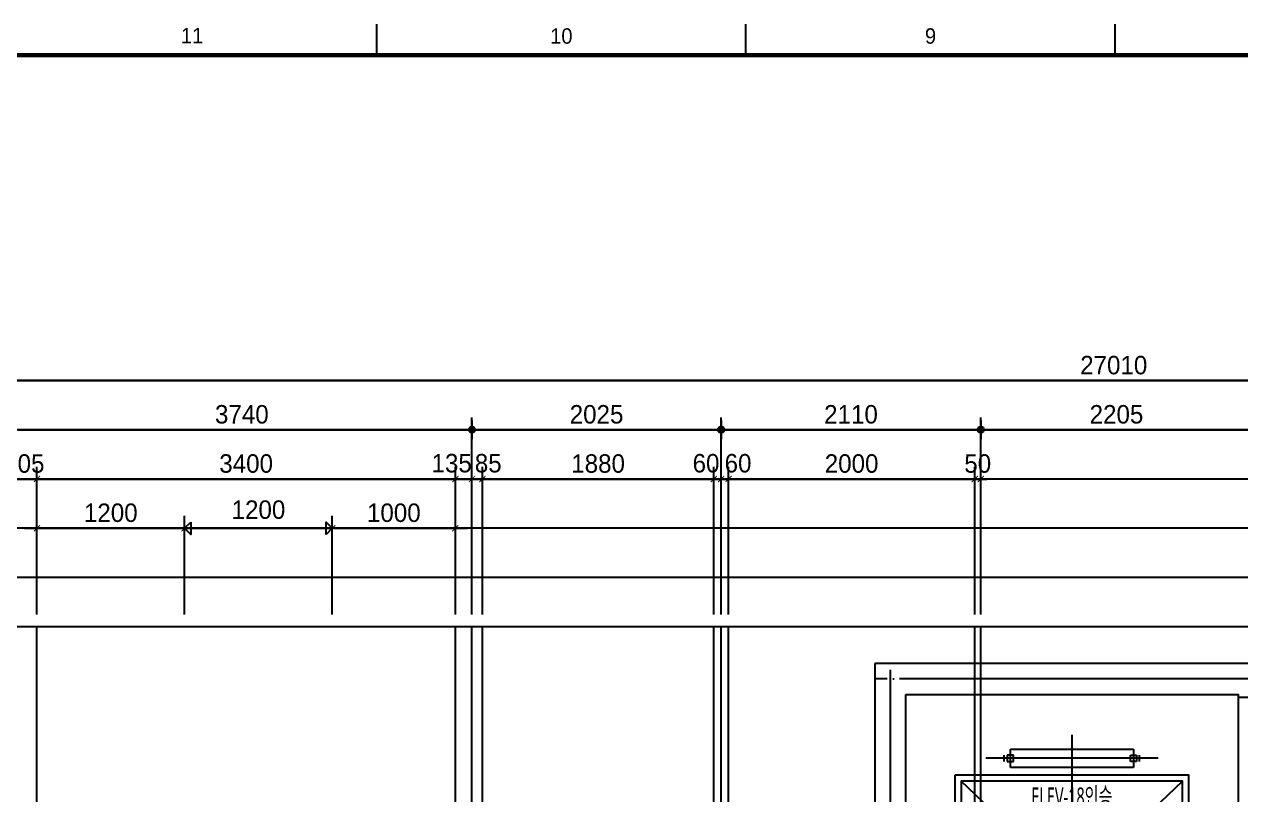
# Model space of a CAD drawing. Header units: millimetres. Extents: x -24416 to 92204, y -190080 to 23760.
# Drawn here: x 9186 to 19070, y -167242 to -160980 of the extents above; entities that cross this region are included whole.
import ezdxf
from ezdxf.enums import TextEntityAlignment as Align

# ---------------------------------------------------------------- set-up
doc = ezdxf.new("R2010")
doc.units = ezdxf.units.MM
doc.header["$LTSCALE"] = 50
for name, pattern in [('AUDIT_D_220706163347-0', [0]), ('CEN', [62, 60, -1, 0, -1]), ('xr-101_102동-2F$0$HID', [2.3, 1.5, -0.8])]:
    doc.linetypes.add(name, pattern=pattern)
doc.layers.get('defpoints').update_dxf_attribs({"color": 139})
for name, color, linetype in [('A-STEEL', 4, 'Continuous'), ('AA-BORD-FORM', 7, 'Continuous'), ('AA-BORD-TEXT', 3, 'Continuous'), ('AA-XXXX-DIMS', 7, 'Continuous'), ('AA-XXXX-TEXT#LEV', 3, 'Continuous'), ('ARDM', 7, 'Continuous'), ('CEN_CON', 1, 'CEN'), ('CEN_WALL', 12, 'CEN'), ('CONC', 2, 'Continuous'), ('DIM', 7, 'AUDIT_D_220706163347-0'), ('DOOR', 4, 'Continuous'), ('ELE-하늘', 4, 'Continuous'), ('ELE3_CON', 7, 'Continuous'), ('ELEV-ER', 4, 'Continuous'), ('STAIR', 4, 'Continuous'), ('WID', 4, 'Continuous'), ('WIN', 4, 'Continuous'), ('xr-101_102동-2F$0$AA-DWXM-DOOR(PS점검구)', 4, 'xr-101_102동-2F$0$HID'), ('논슬립', 251, 'Continuous'), ('실명박스', 7, 'AUDIT_D_220706163347-0'), ('점형블럭', 252, 'Continuous')]:
    doc.layers.add(name, color=color, linetype=linetype)
for name, color, linetype, plot in [('AA-XXXX-MC', 153, 'AUDIT_D_220706163347-0', False), ('Def-PrintX', 147, 'Continuous', False), ('xr-101_102동-2F$0$DEFPOINT', 231, 'Continuous', False)]:
    doc.layers.add(name, color=color, linetype=linetype, plot=plot)
doc.styles.add('HAUD01', font='Dotum.ttf')
doc.styles.add('HAUD02', font='Dotum.ttf', dxfattribs={"width": 0.8})
doc.styles.get("Standard").update_dxf_attribs({"font": 'txt', "bigfont": 'whgtxt.shx'})
doc.styles.add('xr-101_102동-2F$0$HAUD01', font='Dotum.ttf')
doc.styles.add('맑은고딕', font='malgun.ttf', dxfattribs={"width": 0.9})
doc.dimstyles.new('DIM-50', dxfattribs={"dimscale": 50, "dimtxt": 3, "dimasz": 1, "dimexe": 2, "dimexo": 2, "dimgap": 1, "dimtad": 1, "dimdec": 0, "dimzin": 0, "dimdsep": 46, "dimtxsty": '맑은고딕', "dimblk1": 'DIMDOT', "dimblk2": 'DIMDOT', "dimsah": 1, "dimcen": 0.09, "dimdle": 2, "dimclrd": 7, "dimclre": 7, "dimclrt": 3, "dimadec": 0, "dimazin": 0, "dimtfac": 1, "dimtdec": 0, "dimtix": 1, "dimtmove": 2, "dimatfit": 3, "dimldrblk": 'DIMDOT', "dimfxl": 1, "dimtolj": 1, "dimtzin": 0, "dimarcsym": 0})
doc.dimstyles.new('MCDIM-50', dxfattribs={"dimscale": 50, "dimtxt": 3, "dimasz": 1, "dimexe": 2, "dimexo": 2, "dimgap": 1, "dimtad": 1, "dimdec": 0, "dimzin": 0, "dimdsep": 46, "dimtxsty": '맑은고딕', "dimblk1": 'ARCHTICK', "dimblk2": 'ARCHTICK', "dimsah": 1, "dimcen": 0.09, "dimdle": 2, "dimclrd": 7, "dimclre": 7, "dimclrt": 3, "dimadec": 0, "dimazin": 0, "dimtfac": 1, "dimtdec": 0, "dimtix": 1, "dimtmove": 2, "dimatfit": 3, "dimldrblk": 'ARCHTICK', "dimfxl": 1, "dimtolj": 1, "dimtzin": 0, "dimarcsym": 0})
doc.dimstyles.new('외부100-win', dxfattribs={"dimscale": 50, "dimtxt": 3, "dimasz": 1, "dimexe": 2, "dimexo": 2.5, "dimgap": 1.5, "dimtad": 1, "dimdec": 0, "dimzin": 0, "dimdsep": 46, "dimtxsty": '맑은고딕', "dimblk": 'DO2-2', "dimblk1": 'DO2-2', "dimblk2": 'DIMDOT', "dimcen": 0.09, "dimdle": 2, "dimclrd": 7, "dimclre": 7, "dimclrt": 3, "dimadec": 0, "dimazin": 0, "dimtfac": 1, "dimtdec": 0, "dimtix": 1, "dimtmove": 2, "dimatfit": 3, "dimldrblk": 'DO2-2', "dimfxl": 1, "dimtolj": 1, "dimtzin": 0, "dimarcsym": 0})

# ---------------------------------------------------------------- blocks, each defined once
blk = doc.blocks.new('XR-FORM 청주월명')
at = {"layer": 'AA-BORD-FORM', "color": 2}
for p, q in [((241, 577), (241, 582)), ((301, 577), (301, 582)), ((361, 577), (361, 582))]:
    blk.add_line(p, q, dxfattribs=at)
at = {"layer": 'AA-BORD-FORM', "color": 2, "const_width": 0.682}
blk.add_lwpolyline([(21, 17), (21, 577), (821, 577), (821, 17)], close=True, dxfattribs=at)
at = {"layer": 'AA-BORD-TEXT', "color": 7, "style": 'HAUD01'}
for s, p in [('11', (211, 580.17)), ('10', (271, 580.1)), ('9', (331, 580.1))]:
    blk.add_text(s, height=2.5, dxfattribs=at).set_placement(p, align=Align.MIDDLE_CENTER)
blk = doc.blocks.new('AW 1000')
at = {"layer": 'defpoints'}
for p, q in [((-10, 150), (-10, 0)), ((1010, 150), (1010, 0))]:
    blk.add_line(p, q, dxfattribs=at)
at = {"layer": 'WIN', "color": 8}
for p, q in [((30, 150), (970, 150)), ((30, 0), (970, 0))]:
    blk.add_line(p, q, dxfattribs=at)
at = {"layer": 'WIN'}
for p, q in [((30, 87), (970, 87)), ((30, 63), (970, 63))]:
    blk.add_line(p, q, dxfattribs=at)
for points in [[(30, 0), (0, 0), (0, 150), (30, 150)], [(1000, 0), (970, 0), (970, 150), (1000, 150)]]:
    blk.add_lwpolyline(points, close=True, dxfattribs=at)
at = {"layer": 'Def-PrintX'}
blk.add_text('AW 1000', height=30, dxfattribs=at).set_placement((128, 28.4), align=Align.MIDDLE)
blk = doc.blocks.new('FSD 계단문 1100')
at = {"layer": 'DOOR'}
for p, q in [((25, 100), (25, 1150)), ((0, 100), (0, 0)), ((25, 100), (0, 100)), ((0, 0), (0, 100)), ((55, 100), (25, 100)), ((25, 70), (25, 100)), ((1100, 100), (1075, 100)), ((1075, 100), (1075, 70)), ((1100, 0), (1100, 100)), ((0, 0), (25, 0)), ((45, 70), (25, 70)), ((45, 30), (25, 0)), ((45, 30), (45, 70)), ((1075, 70), (1055, 70)), ((1055, 70), (1055, 30)), ((1055, 30), (1075, 0)), ((1075, 0), (1100, 0))]:
    blk.add_line(p, q, dxfattribs=at)
at = {"layer": 'DOOR', "color": 8}
for p, q in [((1075, 100), (55, 100)), ((1055, 70), (45, 70))]:
    blk.add_line(p, q, dxfattribs=at)
at = {"layer": 'DOOR'}
blk.add_lwpolyline([(55, 100), (55, 1150), (25, 1150)], dxfattribs=at)
at = {"layer": 'DOOR', "color": 8}
blk.add_arc((23.3, 98.3), 1051.7, 0.09318, 89.90682, dxfattribs=at)
at = {"layer": 'Def-PrintX'}
blk.add_text('FSD 계단문 1100', height=30, dxfattribs=at).set_placement((560, 43.8), align=Align.MIDDLE)
blk = doc.blocks.new('ELE_17(비진입)')
at = {"layer": 'CONC', "extrusion": (0, 0, -1)}
for p, q in [((-570, -991.6), (-570, -1041.6)), ((570, -991.6), (570, -1041.6))]:
    blk.add_line(p, q, dxfattribs=at)
at = {"layer": 'defpoints'}
blk.add_lwpolyline([(-1350, 1558.4), (1350, 1558.4), (1350, -991.6), (-1350, -991.6)], close=True, dxfattribs=at)
at = {"layer": 'ELEV-ER', "color": 1, "extrusion": (0, 0, -1)}
for p, q in [((0, 1229.9), (0, -1227.1)), ((700, 1038.6), (-700, 1038.5)), ((-1150, 0), (1150, 0))]:
    blk.add_line(p, q, dxfattribs=at)
at = {"layer": 'ELEV-ER', "extrusion": (0, 0, -1)}
for p, q in [((-500, 1113.5), (500, 1113.6)), ((-500, 963.5), (-500, 1113.5)), ((500, 1113.6), (500, 963.6)), ((-550, 1013.5), (-550, 1063.5)), ((-550, 1013.5), (-550, 1063.5)), ((-475, 1063.5), (-525, 1063.5)), ((-525, 1063.5), (-525, 1013.5)), ((-475, 1063.5), (-525, 1063.5)), ((-525, 1063.5), (-525, 1013.5)), ((-525, 1013.5), (-475, 1013.5)), ((-525, 1013.5), (-475, 1013.5)), ((-475, 1013.5), (-475, 1063.5)), ((-475, 1013.5), (-475, 1063.5)), ((475, 1013.6), (475, 1063.6)), ((475, 1063.6), (525, 1063.6)), ((525, 1013.6), (475, 1013.6)), ((525, 1063.6), (525, 1013.6)), ((550, 1013.6), (550, 1063.6)), ((500, 963.6), (-500, 963.5)), ((-950, -898.6), (900, 851.4)), ((950, -898.6), (-900, 851.4)), ((-1105, 50), (-1105, -50)), ((-1005, 50), (-1005, -50)), ((1005, 50), (1005, -50)), ((1105, 50), (1105, -50)), ((-560, -818.7), (-560, -698.7)), ((-500, -698.7), (-500, -818.7)), ((500, -818.6), (500, -698.6)), ((560, -698.6), (560, -818.6)), ((-560.1, -818.6), (-500.1, -818.6)), ((-500, -818.7), (-560, -818.7)), ((560, -818.6), (500, -818.6)), ((-570, -991.6), (-545, -991.6)), ((-570, -1041.6), (-555, -1041.6)), ((-515, -991.6), (515, -991.6)), ((-515, -1041.6), (515, -1041.6)), ((545, -991.6), (570, -991.6)), ((555, -1041.6), (570, -1041.6))]:
    blk.add_line(p, q, dxfattribs=at)
for points in [[(950, 901.4), (950, -898.6), (-950, -898.6), (-950, 901.4)], [(542, -994.6), (518, -994.6), (518, -1038.6), (542, -1038.6), (542, -1026.6), (545, -1026.6), (545, -1041.6), (515, -1041.6), (515, -991.6), (545, -991.6), (545, -1006.6), (542, -1006.6)], [(-542, -994.6), (-518, -994.6), (-518, -1038.6), (-542, -1038.6), (-542, -1026.6), (-545, -1026.6), (-545, -1041.6), (-515, -1041.6), (-515, -991.6), (-545, -991.6), (-545, -1006.6), (-542, -1006.6)]]:
    blk.add_lwpolyline(points, close=True, dxfattribs=at)
blk.add_lwpolyline([(-500, -698.6), (-900, -698.6), (-900, 851.4), (900, 851.4), (900, -698.6), (500, -698.7)], dxfattribs=at)
at = {"layer": 'ELEV-ER'}
for points in [[(-550, -875.7), (550, -875.7), (550, -835.7), (-550, -835.7)], [(-550, -960.7), (550, -960.7), (550, -920.7), (-550, -920.7)], [(-555, -1041.6), (-545, -1041.6), (-545, -1031.6), (-555, -1031.6)], [(555, -1041.6), (545, -1041.6), (545, -1031.6), (555, -1031.6)]]:
    blk.add_lwpolyline(points, close=True, dxfattribs=at)
at = {"layer": 'defpoints', "extrusion": (0, 0, -1), "style": '맑은고딕', "text_generation_flag": 2, "width": 0.6}
blk.add_text('ELEV-18인승', height=150, dxfattribs=at).set_placement((0, 801.3), align=Align.TOP_CENTER)
blk = doc.blocks.new('점형블럭 300x300')
at = {"layer": '점형블럭'}
for p, q in [((-150, 150), (-150, -150)), ((150, 150), (-150, 150)), ((150, 150), (150, -150)), ((150, -150), (-150, -150))]:
    blk.add_line(p, q, dxfattribs=at)
for centre in [(-120, 120), (-72, 120), (-24, 120), (24, 120), (72, 120), (120, 120), (-120, 72), (-120, 24), (-72, 72), (-72, 24), (-24, 72), (-24, 24), (24, 72), (24, 24), (72, 72), (72, 24), (120, 72), (120, 24), (-120, -24), (-120, -72), (-72, -24), (-72, -72), (-24, -24), (-24, -72), (24, -24), (24, -72), (72, -24), (72, -72), (120, -24), (120, -72), (-120, -120), (-72, -120), (-24, -120), (24, -120), (72, -120), (120, -120)]:
    blk.add_circle(centre, 20, dxfattribs=at)
blk = doc.blocks.new('A$C6A5147ED')
at = {"layer": 'WID', "color": 9}
for p, q in [((40, 100), (260, 100)), ((40, 0), (260, 0))]:
    blk.add_line(p, q, dxfattribs=at)
at = {"layer": 'WID'}
for p, q in [((40, 80), (260, 80)), ((40, 20), (260, 20))]:
    blk.add_line(p, q, dxfattribs=at)
at = {"layer": 'WID', "color": 6, "elevation": 0}
for points in [[(0, 0), (40, 0), (40, 100), (0, 100)], [(300, 0), (260, 0), (260, 100), (300, 100)]]:
    blk.add_lwpolyline(points, close=True, dxfattribs=at)
blk = doc.blocks.new('AW 900')
at = {"layer": 'defpoints'}
for p, q in [((-150, 920), (0, 920)), ((-150, 0), (0, 0))]:
    blk.add_line(p, q, dxfattribs=at)
at = {"layer": 'WIN', "color": 8}
for p, q in [((-150, 40), (-150, 880)), ((0, 40), (0, 880))]:
    blk.add_line(p, q, dxfattribs=at)
at = {"layer": 'WIN'}
for p, q in [((-87, 40), (-87, 880)), ((-63, 40), (-63, 880))]:
    blk.add_line(p, q, dxfattribs=at)
for points in [[(0, 910), (0, 880), (-150, 880), (-150, 910)], [(0, 40), (0, 10), (-150, 10), (-150, 40)]]:
    blk.add_lwpolyline(points, close=True, dxfattribs=at)
at = {"layer": 'Def-PrintX'}
blk.add_text('AW 900', height=30, rotation=90, dxfattribs=at).set_placement((-28.4, 138), align=Align.MIDDLE)
blk = doc.blocks.new('A$C38A1636F')
at = {"layer": 'xr-101_102동-2F$0$AA-DWXM-DOOR(PS점검구)'}
for p, q in [((225, 0), (-225, 0)), ((-225, -30), (225, -30))]:
    blk.add_line(p, q, dxfattribs=at)
for points in [[(-250, 0), (-225, 0), (-225, -30), (-250, -30)], [(250, 0), (225, 0), (225, -30), (250, -30)], [(-209.7, -146.5), (-217.4, -117.5), (217.2, -1), (225, -30)]]:
    blk.add_lwpolyline(points, close=True, dxfattribs=at)
blk.add_arc((385.2, -21.3), 610.2, 180.81816, 189.07051, dxfattribs=at)
at = {"layer": 'xr-101_102동-2F$0$DEFPOINT', "style": 'xr-101_102동-2F$0$HAUD01'}
blk.add_text('500x1000', height=30, rotation=180, dxfattribs=at).set_placement((-2.5, 18.6), align=Align.MIDDLE_CENTER)
blk = doc.blocks.new('CO-101-23F', base_point=(132164.9, -37223.7))
at = {"layer": 'A-STEEL'}
for p, q in [((139694.9, -35373.7), (139694.9, -32773.7)), ((139724.9, -35373.7), (139724.9, -32773.7)), ((133544.9, -37223.7), (133544.9, -34413.7)), ((133574.9, -37223.7), (133574.9, -34413.7)), ((132794.9, -35593.7), (133544.9, -35593.7)), ((132794.9, -35623.7), (133544.9, -35623.7)), ((143774.9, -37223.7), (143774.9, -35623.7)), ((143804.9, -37223.7), (143804.9, -35623.7))]:
    blk.add_line(p, q, dxfattribs=at)
at = {"layer": 'CEN_CON'}
for p, q in [((135299.9, -35423.7), (135299.9, -32373.7)), ((138249.9, -35623.7), (138249.9, -32373.7)), ((138374.9, -32498.7), (135174.9, -32498.7)), ((144914.9, -32648.7), (138124.9, -32648.7)), ((132794.9, -34288.7), (135424.9, -34288.7)), ((133559.9, -37223.7), (133559.9, -34288.7)), ((135174.9, -35298.7), (138374.9, -35298.7)), ((144914.9, -35498.7), (138124.9, -35498.7)), ((143789.9, -37223.7), (143789.9, -35498.7)), ((132794.9, -35608.7), (133574.9, -35608.7))]:
    blk.add_line(p, q, dxfattribs=at)
at = {"layer": 'CEN_WALL'}
blk.add_line((139709.9, -35498.7), (139709.9, -32648.7), dxfattribs=at)
at = {"layer": 'CONC', "color": 2}
for p, q in [((135174.9, -32373.7), (135174.9, -35423.7)), ((138374.9, -32373.7), (135174.9, -32373.7)), ((138374.9, -32373.7), (138374.9, -32523.7)), ((139724.9, -32523.7), (138374.9, -32523.7)), ((139724.9, -32523.7), (139724.9, -32773.7)), ((144664.9, -32523.7), (140644.9, -32523.7)), ((140644.9, -32523.7), (140644.9, -32773.7)), ((135424.9, -35173.7), (135424.9, -32623.7)), ((135424.9, -32623.7), (138124.9, -32623.7)), ((138124.9, -32623.7), (138124.9, -35173.7)), ((138374.9, -35373.7), (138374.9, -32773.7)), ((139724.9, -32773.7), (138374.9, -32773.7)), ((144664.9, -32773.7), (140644.9, -32773.7)), ((134154.9, -34163.7), (134154.9, -34413.7)), ((136204.9, -35173.7), (135424.9, -35173.7)), ((138124.9, -35173.7), (137344.9, -35173.7)), ((139724.9, -35373.7), (138374.9, -35373.7)), ((139724.9, -35623.7), (139724.9, -35373.7)), ((144664.9, -35373.7), (140844.9, -35373.7)), ((140844.9, -35623.7), (140844.9, -35373.7)), ((135174.9, -35423.7), (136154.9, -35423.7)), ((137394.9, -35423.7), (138124.9, -35423.7)), ((138124.9, -35423.7), (138124.9, -35623.7)), ((139724.9, -35623.7), (138124.9, -35623.7)), ((144664.9, -35623.7), (140844.9, -35623.7))]:
    blk.add_line(p, q, dxfattribs=at)
at = {"layer": 'CONC'}
for p, q in [((132794.9, -34163.7), (134154.9, -34163.7)), ((132794.9, -34413.7), (134154.9, -34413.7)), ((136204.9, -35223.7), (136154.9, -35423.7)), ((137344.9, -35223.7), (137394.9, -35423.7))]:
    blk.add_line(p, q, dxfattribs=at)
at = {"layer": 'ELE3_CON'}
for p, q in [((139724.9, -32773.7), (140644.9, -32773.7)), ((134154.9, -34413.7), (135174.9, -34413.7))]:
    blk.add_line(p, q, dxfattribs=at)
at = {"layer": 'STAIR'}
for p, q in [((141544.9, -33983.7), (141544.9, -32773.7)), ((141804.9, -33983.7), (141804.9, -32773.7)), ((142064.9, -33983.7), (142064.9, -32773.7)), ((142324.9, -33983.7), (142324.9, -32773.7)), ((142584.9, -33983.7), (142584.9, -32773.7)), ((142844.9, -33983.7), (142844.9, -32773.7)), ((143104.9, -33983.7), (143104.9, -32773.7)), ((143364.9, -33983.7), (143364.9, -32773.7)), ((141544.9, -33378.7), (144064.9, -33378.7)), ((144064.9, -34768.7), (144064.9, -33378.7)), ((141284.9, -34048.7), (141284.9, -34033.7)), ((141284.9, -34048.7), (141284.9, -34033.7)), ((141284.9, -34113.7), (141284.9, -34098.7)), ((141284.9, -34113.7), (141284.9, -34098.7)), ((141544.9, -34113.7), (141544.9, -34098.7)), ((141804.9, -34048.7), (141804.9, -34033.7)), ((141804.9, -34113.7), (141804.9, -34098.7)), ((142064.9, -34048.7), (142064.9, -34033.7)), ((142064.9, -34113.7), (142064.9, -34098.7)), ((142324.9, -34048.7), (142324.9, -34033.7)), ((142324.9, -34113.7), (142324.9, -34098.7)), ((142584.9, -34048.7), (142584.9, -34033.7)), ((142584.9, -34113.7), (142584.9, -34098.7)), ((142844.9, -34048.7), (142844.9, -34033.7)), ((142844.9, -34113.7), (142844.9, -34098.7)), ((143104.9, -34048.7), (143104.9, -34033.7)), ((143104.9, -34113.7), (143104.9, -34098.7)), ((143364.9, -34048.7), (143364.9, -34033.7)), ((143364.9, -34113.7), (143364.9, -34098.7)), ((141284.9, -35373.7), (141284.9, -34163.7)), ((141544.9, -35373.7), (141544.9, -34163.7)), ((141804.9, -35373.7), (141804.9, -34163.7)), ((142064.9, -35373.7), (142064.9, -34163.7)), ((142324.9, -35373.7), (142324.9, -34163.7)), ((142584.9, -35373.7), (142584.9, -34163.7)), ((142844.9, -35373.7), (142844.9, -34163.7)), ((143104.9, -35373.7), (143104.9, -34163.7)), ((143364.9, -35373.7), (143364.9, -34163.7)), ((141284.9, -34768.7), (142584.9, -34768.7)), ((142844.9, -34768.7), (144064.9, -34768.7))]:
    blk.add_line(p, q, dxfattribs=at)
for points in [[(143464.9, -34163.7), (143464.9, -33983.7), (141184.9, -33983.7), (141184.9, -34163.7)], [(143414.9, -34113.7), (143414.9, -34033.7), (141234.9, -34033.7), (141234.9, -34113.7)], [(143364.9, -34098.7), (143364.9, -34048.7), (141284.9, -34048.7), (141284.9, -34098.7)], [(142584.9, -34768.7), (142516.9, -34683.4), (142516.9, -34715.8), (142578.4, -34768.7), (142516.9, -34821.6), (142516.9, -34854)], [(142844.9, -34768.7), (142912.9, -34683.4), (142912.9, -34715.8), (142851.4, -34768.7), (142912.9, -34821.6), (142912.9, -34854)]]:
    blk.add_lwpolyline(points, close=True, dxfattribs=at)
blk.add_lwpolyline([(142507.8, -35541.4), (142708.4, -34792.8), (142665, -34781.2), (142764.8, -34756.2), (142721.4, -34744.5), (142922, -33995.9)], dxfattribs=at)
for centre in [(141544.9, -33378.7), (141284.9, -34768.7)]:
    blk.add_circle(centre, 50, dxfattribs=at)
at = {"layer": 'WID', "color": 6}
for p, q in [((135524.9, -35423.7), (135524.9, -35173.7)), ((135844.9, -35173.7), (135844.9, -35423.7))]:
    blk.add_line(p, q, dxfattribs=at)
at = {"layer": '논슬립'}
for points in [[(141544.9, -32873.7), (141494.9, -32873.7), (141494.9, -33883.7), (141544.9, -33883.7)], [(141804.9, -32873.7), (141754.9, -32873.7), (141754.9, -33883.7), (141804.9, -33883.7)], [(142064.9, -32873.7), (142014.9, -32873.7), (142014.9, -33883.7), (142064.9, -33883.7)], [(142324.9, -32873.7), (142274.9, -32873.7), (142274.9, -33883.7), (142324.9, -33883.7)], [(142584.9, -32873.7), (142534.9, -32873.7), (142534.9, -33883.7), (142584.9, -33883.7)], [(142844.9, -32873.7), (142794.9, -32873.7), (142794.9, -33883.7), (142844.9, -33883.7)], [(143104.9, -32873.7), (143054.9, -32873.7), (143054.9, -33883.7), (143104.9, -33883.7)], [(143364.9, -32873.7), (143314.9, -32873.7), (143314.9, -33883.7), (143364.9, -33883.7)], [(141284.9, -35273.7), (141334.9, -35273.7), (141334.9, -34263.7), (141284.9, -34263.7)], [(141544.9, -35273.7), (141594.9, -35273.7), (141594.9, -34263.7), (141544.9, -34263.7)], [(141804.9, -35273.7), (141854.9, -35273.7), (141854.9, -34263.7), (141804.9, -34263.7)], [(142064.9, -35273.7), (142114.9, -35273.7), (142114.9, -34263.7), (142064.9, -34263.7)], [(142324.9, -35273.7), (142374.9, -35273.7), (142374.9, -34263.7), (142324.9, -34263.7)], [(142584.9, -35273.7), (142634.9, -35273.7), (142634.9, -34263.7), (142584.9, -34263.7)], [(142844.9, -35273.7), (142894.9, -35273.7), (142894.9, -34263.7), (142844.9, -34263.7)], [(143104.9, -35273.7), (143154.9, -35273.7), (143154.9, -34263.7), (143104.9, -34263.7)], [(143364.9, -35273.7), (143414.9, -35273.7), (143414.9, -34263.7), (143364.9, -34263.7)]]:
    blk.add_lwpolyline(points, dxfattribs=at)
for name, p in [('ELE_17(비진입)', (136774.9, -34182.1)), ('A$C6A5147ED', (135534.9, -35423.7))]:
    blk.add_blockref(name, p)
at = {"layer": 'AA-XXXX-TEXT#LEV'}
for p, rotation in [((139694.9, -34073.7), 89.99999999999999), ((133544.9, -35078.7), 89.99999999999999), ((133544.9, -36423.7), 89.99999999999999), ((143804.9, -36416.8), 270)]:
    blk.add_blockref('A$C38A1636F', p, dxfattribs=dict(at, rotation=rotation))
at = {"layer": 'DOOR'}
blk.add_blockref('FSD 계단문 1100', (139734.9, -35473.7), dxfattribs=at)
at = {"layer": 'WIN', "rotation": 270}
blk.add_blockref('AW 900', (139724.9, -32673.7), dxfattribs=at)
at = {"layer": 'WIN'}
blk.add_blockref('AW 1000', (134164.9, -34313.7), dxfattribs=at)
at = {"layer": '점형블럭', "extrusion": (0, 0, -1), "zscale": -1}
for p in [(-137549.9, -35873.7), (-137849.9, -35873.7)]:
    blk.add_blockref('점형블럭 300x300', p, dxfattribs=at)
at = {"layer": 'Def-PrintX', "style": 'HAUD02', "width": 0.8}
for s, p in [('EPS/TPS', (138823.5, -34202.3)), ('PS', (133149.2, -35094)), ('PS', (132804.3, -36511)), ('AV/PS', (143938.2, -36500.5))]:
    blk.add_text(s, height=100, rotation=0, dxfattribs=at).set_placement(p)
blk = doc.blocks.new('A$C415C5DAF')
at = {"layer": 'AA-XXXX-MC'}
for p, q in [((-3196.6, -186343), (-3196.6, -184253)), ((203.4, -186343), (203.4, -184253)), ((423.4, -189690.5), (423.4, -184253)), ((2303.4, -189403), (2303.4, -184253)), ((2423.4, -189403), (2423.4, -184253)), ((4423.4, -189403), (4423.4, -184253))]:
    blk.add_line(p, q, dxfattribs=at)
at = {"layer": 'CEN_CON'}
for p, q in [((338.4, -186343), (338.4, -184253)), ((2363.4, -189403), (2363.4, -184253)), ((4473.4, -189403), (4473.4, -184253))]:
    blk.add_line(p, q, dxfattribs=at)
blk = doc.blocks.new('_ArchTick')
at = {"color": 0, "linetype": 'ByBlock', "const_width": 0.15}
blk.add_lwpolyline([(-0.5, -0.5), (0.5, 0.5)], dxfattribs=at)
blk = doc.blocks.new('*D101')
at = {"layer": 'defpoints', "color": 0, "linetype": 'ByBlock', "transparency": 16777216}
for p in [(13575.6, -188835.9), (12375.6, -189635.9), (13575.6, -189635.9)]:
    blk.add_point(p, dxfattribs=at)
at = {"layer": 'DIM', "color": 7, "linetype": 'ByBlock', "lineweight": -2, "transparency": 16777216}
for p, q in [((12375.6, -189535.9), (12375.6, -188735.9)), ((13575.6, -189535.9), (13575.6, -188735.9)), ((12275.6, -188835.9), (13675.6, -188835.9))]:
    blk.add_line(p, q, dxfattribs=at)
at = {"layer": 'DIM', "color": 7, "linetype": 'ByBlock', "lineweight": -2, "transparency": 16777216, "xscale": 50, "yscale": 50, "zscale": 50, "rotation": 180}
blk.add_blockref('_ArchTick', (12375.6, -188835.9), dxfattribs=at)
at = {"layer": 'DIM', "color": 7, "linetype": 'ByBlock', "lineweight": -2, "transparency": 16777216, "xscale": 50, "yscale": 50, "zscale": 50}
blk.add_blockref('_ArchTick', (13575.6, -188835.9), dxfattribs=at)
at = {"layer": 'DIM', "color": 3, "linetype": 'ByBlock', "transparency": 16777216, "insert": (12975.6, -188710.8), "char_height": 150, "attachment_point": 5, "style": 'HAUD01'}
blk.add_mtext('\\A1;1200', dxfattribs=at)
blk = doc.blocks.new('DO2-2')
at = {"layer": 'ARDM'}
blk.add_line((0, 0), (-2, 0), dxfattribs=at)
blk.add_lwpolyline([(-1, -1), (-1, 1), (0, 0)], close=True, dxfattribs=at)
blk = doc.blocks.new('*D102')
at = {"layer": 'defpoints', "color": 0, "linetype": 'ByBlock', "transparency": 16777216}
for p in [(14775.6, -188835.9), (13575.6, -189635.9), (14775.6, -189635.9)]:
    blk.add_point(p, dxfattribs=at)
at = {"layer": 'DIM', "color": 7, "linetype": 'ByBlock', "lineweight": -2, "transparency": 16777216}
for p, q in [((13575.6, -189510.9), (13575.6, -188735.9)), ((14775.6, -189510.9), (14775.6, -188735.9)), ((13625.6, -188835.9), (14725.6, -188835.9))]:
    blk.add_line(p, q, dxfattribs=at)
at = {"layer": 'DIM', "color": 7, "linetype": 'ByBlock', "lineweight": -2, "transparency": 16777216, "xscale": 50, "yscale": 50, "zscale": 50, "rotation": 180}
blk.add_blockref('DO2-2', (13575.6, -188835.9), dxfattribs=at)
at = {"layer": 'DIM', "color": 7, "linetype": 'ByBlock', "lineweight": -2, "transparency": 16777216, "xscale": 50, "yscale": 50, "zscale": 50}
blk.add_blockref('DO2-2', (14775.6, -188835.9), dxfattribs=at)
at = {"layer": 'DIM', "color": 3, "linetype": 'ByBlock', "transparency": 16777216, "insert": (14175.6, -188685.8), "char_height": 150, "attachment_point": 5, "style": 'HAUD01'}
blk.add_mtext('\\A1;1200', dxfattribs=at)
blk = doc.blocks.new('DIMDOT')
at = {"layer": 'AA-XXXX-DIMS'}
for p, q in [((-1.5, 0), (1.5, 0)), ((0, -1.5), (0, 1.5))]:
    blk.add_line(p, q, dxfattribs=at)
for radius in [0.5, 0.25]:
    blk.add_circle((0, 0), radius, dxfattribs=at)
blk = doc.blocks.new('*D103')
at = {"layer": 'defpoints', "color": 0, "linetype": 'ByBlock', "transparency": 16777216}
for p in [(15775.6, -188835.9), (14775.6, -189635.9), (15775.6, -189635.9)]:
    blk.add_point(p, dxfattribs=at)
at = {"layer": 'DIM', "color": 7, "linetype": 'ByBlock', "lineweight": -2, "transparency": 16777216}
for p, q in [((14775.6, -189535.9), (14775.6, -188735.9)), ((15775.6, -189535.9), (15775.6, -188735.9)), ((14675.6, -188835.9), (15875.6, -188835.9))]:
    blk.add_line(p, q, dxfattribs=at)
at = {"layer": 'DIM', "color": 7, "linetype": 'ByBlock', "lineweight": -2, "transparency": 16777216, "xscale": 50, "yscale": 50, "zscale": 50, "rotation": 180}
blk.add_blockref('_ArchTick', (14775.6, -188835.9), dxfattribs=at)
at = {"layer": 'DIM', "color": 7, "linetype": 'ByBlock', "lineweight": -2, "transparency": 16777216, "xscale": 50, "yscale": 50, "zscale": 50}
blk.add_blockref('_ArchTick', (15775.6, -188835.9), dxfattribs=at)
at = {"layer": 'DIM', "color": 3, "linetype": 'ByBlock', "transparency": 16777216, "insert": (15275.6, -188710.8), "char_height": 150, "attachment_point": 5, "style": 'HAUD01'}
blk.add_mtext('\\A1;1000', dxfattribs=at)
blk = doc.blocks.new('*D106')
at = {"layer": 'defpoints', "color": 0, "transparency": 16777216}
for p in [(15910.6, -188035.9), (12170.6, -189635.9), (15910.6, -189635.9)]:
    blk.add_point(p, dxfattribs=at)
at = {"layer": 'DIM', "color": 7, "lineweight": -2, "transparency": 16777216}
for p, q in [((12170.6, -189535.9), (12170.6, -187935.9)), ((15910.6, -189535.9), (15910.6, -187935.9)), ((12220.6, -188035.9), (15860.6, -188035.9))]:
    blk.add_line(p, q, dxfattribs=at)
at = {"layer": 'DIM', "color": 7, "lineweight": -2, "transparency": 16777216, "xscale": 50, "yscale": 50, "zscale": 50, "rotation": 180}
blk.add_blockref('DIMDOT', (12170.6, -188035.9), dxfattribs=at)
at = {"layer": 'DIM', "color": 7, "lineweight": -2, "transparency": 16777216, "xscale": 50, "yscale": 50, "zscale": 50}
blk.add_blockref('DIMDOT', (15910.6, -188035.9), dxfattribs=at)
at = {"layer": 'DIM', "color": 3, "transparency": 16777216, "insert": (14040.6, -187910.8), "char_height": 150, "attachment_point": 5, "style": 'HAUD01'}
blk.add_mtext('\\A1;3740', dxfattribs=at)
blk = doc.blocks.new('*D107')
at = {"layer": 'defpoints', "color": 0, "transparency": 16777216}
for p in [(17935.6, -188035.9), (15910.6, -189635.9), (17935.6, -189635.9)]:
    blk.add_point(p, dxfattribs=at)
at = {"layer": 'DIM', "color": 7, "lineweight": -2, "transparency": 16777216}
for p, q in [((15910.6, -189535.9), (15910.6, -187935.9)), ((17935.6, -189535.9), (17935.6, -187935.9)), ((15960.6, -188035.9), (17885.6, -188035.9))]:
    blk.add_line(p, q, dxfattribs=at)
at = {"layer": 'DIM', "color": 7, "lineweight": -2, "transparency": 16777216, "xscale": 50, "yscale": 50, "zscale": 50, "rotation": 180}
blk.add_blockref('DIMDOT', (15910.6, -188035.9), dxfattribs=at)
at = {"layer": 'DIM', "color": 7, "lineweight": -2, "transparency": 16777216, "xscale": 50, "yscale": 50, "zscale": 50}
blk.add_blockref('DIMDOT', (17935.6, -188035.9), dxfattribs=at)
at = {"layer": 'DIM', "color": 3, "transparency": 16777216, "insert": (16923.1, -187910.8), "char_height": 150, "attachment_point": 5, "style": 'HAUD01'}
blk.add_mtext('\\A1;2025', dxfattribs=at)
blk = doc.blocks.new('*D108')
at = {"layer": 'defpoints', "color": 0, "transparency": 16777216}
for p in [(20045.6, -188035.9), (17935.6, -189635.9), (20045.6, -189635.9)]:
    blk.add_point(p, dxfattribs=at)
at = {"layer": 'DIM', "color": 7, "lineweight": -2, "transparency": 16777216}
for p, q in [((17935.6, -189535.9), (17935.6, -187935.9)), ((20045.6, -189535.9), (20045.6, -187935.9)), ((17985.6, -188035.9), (19995.6, -188035.9))]:
    blk.add_line(p, q, dxfattribs=at)
at = {"layer": 'DIM', "color": 7, "lineweight": -2, "transparency": 16777216, "xscale": 50, "yscale": 50, "zscale": 50, "rotation": 180}
blk.add_blockref('DIMDOT', (17935.6, -188035.9), dxfattribs=at)
at = {"layer": 'DIM', "color": 7, "lineweight": -2, "transparency": 16777216, "xscale": 50, "yscale": 50, "zscale": 50}
blk.add_blockref('DIMDOT', (20045.6, -188035.9), dxfattribs=at)
at = {"layer": 'DIM', "color": 3, "transparency": 16777216, "insert": (18990.6, -187910.8), "char_height": 150, "attachment_point": 5, "style": 'HAUD01'}
blk.add_mtext('\\A1;2110', dxfattribs=at)
blk = doc.blocks.new('*D109')
at = {"layer": 'defpoints', "color": 0, "transparency": 16777216}
for p in [(22250.6, -188035.9), (20045.6, -189635.9), (22250.6, -189635.9)]:
    blk.add_point(p, dxfattribs=at)
at = {"layer": 'DIM', "color": 7, "lineweight": -2, "transparency": 16777216}
for p, q in [((20045.6, -189535.9), (20045.6, -187935.9)), ((22250.6, -189535.9), (22250.6, -187935.9)), ((20095.6, -188035.9), (22200.6, -188035.9))]:
    blk.add_line(p, q, dxfattribs=at)
at = {"layer": 'DIM', "color": 7, "lineweight": -2, "transparency": 16777216, "xscale": 50, "yscale": 50, "zscale": 50, "rotation": 180}
blk.add_blockref('DIMDOT', (20045.6, -188035.9), dxfattribs=at)
at = {"layer": 'DIM', "color": 7, "lineweight": -2, "transparency": 16777216, "xscale": 50, "yscale": 50, "zscale": 50}
blk.add_blockref('DIMDOT', (22250.6, -188035.9), dxfattribs=at)
at = {"layer": 'DIM', "color": 3, "transparency": 16777216, "insert": (21148.1, -187910.8), "char_height": 150, "attachment_point": 5, "style": 'HAUD01'}
blk.add_mtext('\\A1;2205', dxfattribs=at)
blk = doc.blocks.new('*D116')
at = {"layer": 'defpoints', "color": 0, "transparency": 16777216}
for p in [(34630.6, -187635.9), (7620.6, -189635.9), (34630.6, -189635.9)]:
    blk.add_point(p, dxfattribs=at)
at = {"layer": 'DIM', "color": 7, "lineweight": -2, "transparency": 16777216}
for p, q in [((7620.6, -189535.9), (7620.6, -187535.9)), ((34630.6, -189535.9), (34630.6, -187535.9)), ((7670.6, -187635.9), (34580.6, -187635.9))]:
    blk.add_line(p, q, dxfattribs=at)
at = {"layer": 'DIM', "color": 7, "lineweight": -2, "transparency": 16777216, "xscale": 50, "yscale": 50, "zscale": 50, "rotation": 180}
blk.add_blockref('DIMDOT', (7620.6, -187635.9), dxfattribs=at)
at = {"layer": 'DIM', "color": 7, "lineweight": -2, "transparency": 16777216, "xscale": 50, "yscale": 50, "zscale": 50}
blk.add_blockref('DIMDOT', (34630.6, -187635.9), dxfattribs=at)
at = {"layer": 'DIM', "color": 3, "transparency": 16777216, "insert": (21125.6, -187510.8), "char_height": 150, "attachment_point": 5, "style": 'HAUD01'}
blk.add_mtext('\\A1;27010', dxfattribs=at)
blk = doc.blocks.new('*D120')
at = {"layer": 'defpoints', "color": 0, "linetype": 'ByBlock', "transparency": 16777216}
for p in [(12375.6, -188435.9), (12170.6, -189635.9), (12375.6, -189635.9)]:
    blk.add_point(p, dxfattribs=at)
at = {"layer": 'DIM', "color": 7, "linetype": 'ByBlock', "lineweight": -2, "transparency": 16777216}
for p, q in [((12170.6, -189535.9), (12170.6, -188335.9)), ((12375.6, -189535.9), (12375.6, -188335.9)), ((12170.6, -188435.9), (12120.6, -188435.9)), ((12170.6, -188435.9), (12375.6, -188435.9)), ((12375.6, -188435.9), (12425.6, -188435.9))]:
    blk.add_line(p, q, dxfattribs=at)
at = {"layer": 'DIM', "color": 7, "linetype": 'ByBlock', "lineweight": -2, "transparency": 16777216, "xscale": 50, "yscale": 50, "zscale": 50}
blk.add_blockref('_ArchTick', (12170.6, -188435.9), dxfattribs=at)
at = {"layer": 'DIM', "color": 7, "linetype": 'ByBlock', "lineweight": -2, "transparency": 16777216, "xscale": 50, "yscale": 50, "zscale": 50, "rotation": 180}
blk.add_blockref('_ArchTick', (12375.6, -188435.9), dxfattribs=at)
at = {"layer": 'DIM', "color": 3, "linetype": 'ByBlock', "transparency": 16777216, "insert": (12273.1, -188310.8), "char_height": 150, "attachment_point": 5, "style": 'HAUD01'}
blk.add_mtext('\\A1;205', dxfattribs=at)
blk = doc.blocks.new('*D121')
at = {"layer": 'defpoints', "color": 0, "linetype": 'ByBlock', "transparency": 16777216}
for p in [(15775.6, -188435.9), (12375.6, -189635.9), (15775.6, -189635.9)]:
    blk.add_point(p, dxfattribs=at)
at = {"layer": 'DIM', "color": 7, "linetype": 'ByBlock', "lineweight": -2, "transparency": 16777216}
for p, q in [((12375.6, -189535.9), (12375.6, -188335.9)), ((15775.6, -189535.9), (15775.6, -188335.9)), ((12275.6, -188435.9), (15875.6, -188435.9))]:
    blk.add_line(p, q, dxfattribs=at)
at = {"layer": 'DIM', "color": 7, "linetype": 'ByBlock', "lineweight": -2, "transparency": 16777216, "xscale": 50, "yscale": 50, "zscale": 50, "rotation": 180}
blk.add_blockref('_ArchTick', (12375.6, -188435.9), dxfattribs=at)
at = {"layer": 'DIM', "color": 7, "linetype": 'ByBlock', "lineweight": -2, "transparency": 16777216, "xscale": 50, "yscale": 50, "zscale": 50}
blk.add_blockref('_ArchTick', (15775.6, -188435.9), dxfattribs=at)
at = {"layer": 'DIM', "color": 3, "linetype": 'ByBlock', "transparency": 16777216, "insert": (14075.6, -188310.8), "char_height": 150, "attachment_point": 5, "style": 'HAUD01'}
blk.add_mtext('\\A1;3400', dxfattribs=at)
blk = doc.blocks.new('*D122')
at = {"layer": 'defpoints', "color": 0, "linetype": 'ByBlock', "transparency": 16777216}
for p in [(15910.6, -188435.9), (15775.6, -189635.9), (15910.6, -189635.9)]:
    blk.add_point(p, dxfattribs=at)
at = {"layer": 'DIM', "color": 7, "linetype": 'ByBlock', "lineweight": -2, "transparency": 16777216}
for p, q in [((15775.6, -189535.9), (15775.6, -188335.9)), ((15910.6, -189535.9), (15910.6, -188335.9)), ((15675.6, -188435.9), (16010.6, -188435.9))]:
    blk.add_line(p, q, dxfattribs=at)
at = {"layer": 'DIM', "color": 7, "linetype": 'ByBlock', "lineweight": -2, "transparency": 16777216, "xscale": 50, "yscale": 50, "zscale": 50, "rotation": 180}
blk.add_blockref('_ArchTick', (15775.6, -188435.9), dxfattribs=at)
at = {"layer": 'DIM', "color": 7, "linetype": 'ByBlock', "lineweight": -2, "transparency": 16777216, "xscale": 50, "yscale": 50, "zscale": 50}
blk.add_blockref('_ArchTick', (15910.6, -188435.9), dxfattribs=at)
at = {"layer": 'DIM', "color": 3, "linetype": 'ByBlock', "transparency": 16777216, "insert": (15745.7, -188308), "char_height": 150, "attachment_point": 5, "style": 'HAUD01'}
blk.add_mtext('\\A1;135', dxfattribs=at)
blk = doc.blocks.new('*D123')
at = {"layer": 'defpoints', "color": 0, "linetype": 'ByBlock', "transparency": 16777216}
for p in [(15995.6, -188435.9), (15910.6, -189635.9), (15995.6, -189635.9)]:
    blk.add_point(p, dxfattribs=at)
at = {"layer": 'DIM', "color": 7, "linetype": 'ByBlock', "lineweight": -2, "transparency": 16777216}
for p, q in [((15910.6, -189535.9), (15910.6, -188335.9)), ((15995.6, -189535.9), (15995.6, -188335.9)), ((15910.6, -188435.9), (15860.6, -188435.9)), ((15910.6, -188435.9), (15995.6, -188435.9)), ((15995.6, -188435.9), (16045.6, -188435.9))]:
    blk.add_line(p, q, dxfattribs=at)
at = {"layer": 'DIM', "color": 7, "linetype": 'ByBlock', "lineweight": -2, "transparency": 16777216, "xscale": 50, "yscale": 50, "zscale": 50}
blk.add_blockref('_ArchTick', (15910.6, -188435.9), dxfattribs=at)
at = {"layer": 'DIM', "color": 7, "linetype": 'ByBlock', "lineweight": -2, "transparency": 16777216, "xscale": 50, "yscale": 50, "zscale": 50, "rotation": 180}
blk.add_blockref('_ArchTick', (15995.6, -188435.9), dxfattribs=at)
at = {"layer": 'DIM', "color": 3, "linetype": 'ByBlock', "transparency": 16777216, "insert": (16042.9, -188308.4), "char_height": 150, "attachment_point": 5, "style": 'HAUD01'}
blk.add_mtext('\\A1;85', dxfattribs=at)
blk = doc.blocks.new('*D124')
at = {"layer": 'defpoints', "color": 0, "linetype": 'ByBlock', "transparency": 16777216}
for p in [(17875.6, -188435.9), (15995.6, -189635.9), (17875.6, -189635.9)]:
    blk.add_point(p, dxfattribs=at)
at = {"layer": 'DIM', "color": 7, "linetype": 'ByBlock', "lineweight": -2, "transparency": 16777216}
for p, q in [((15995.6, -189535.9), (15995.6, -188335.9)), ((17875.6, -189535.9), (17875.6, -188335.9)), ((15895.6, -188435.9), (17975.6, -188435.9))]:
    blk.add_line(p, q, dxfattribs=at)
at = {"layer": 'DIM', "color": 7, "linetype": 'ByBlock', "lineweight": -2, "transparency": 16777216, "xscale": 50, "yscale": 50, "zscale": 50, "rotation": 180}
blk.add_blockref('_ArchTick', (15995.6, -188435.9), dxfattribs=at)
at = {"layer": 'DIM', "color": 7, "linetype": 'ByBlock', "lineweight": -2, "transparency": 16777216, "xscale": 50, "yscale": 50, "zscale": 50}
blk.add_blockref('_ArchTick', (17875.6, -188435.9), dxfattribs=at)
at = {"layer": 'DIM', "color": 3, "linetype": 'ByBlock', "transparency": 16777216, "insert": (16935.6, -188310.8), "char_height": 150, "attachment_point": 5, "style": 'HAUD01'}
blk.add_mtext('\\A1;1880', dxfattribs=at)
blk = doc.blocks.new('*D125')
at = {"layer": 'defpoints', "color": 0, "linetype": 'ByBlock', "transparency": 16777216}
for p in [(17935.6, -188435.9), (17875.6, -189635.9), (17935.6, -189635.9)]:
    blk.add_point(p, dxfattribs=at)
at = {"layer": 'DIM', "color": 7, "linetype": 'ByBlock', "lineweight": -2, "transparency": 16777216}
for p, q in [((17875.6, -189535.9), (17875.6, -188335.9)), ((17935.6, -189535.9), (17935.6, -188335.9)), ((17875.6, -188435.9), (17825.6, -188435.9)), ((17875.6, -188435.9), (17935.6, -188435.9)), ((17935.6, -188435.9), (17985.6, -188435.9))]:
    blk.add_line(p, q, dxfattribs=at)
at = {"layer": 'DIM', "color": 7, "linetype": 'ByBlock', "lineweight": -2, "transparency": 16777216, "xscale": 50, "yscale": 50, "zscale": 50}
blk.add_blockref('_ArchTick', (17875.6, -188435.9), dxfattribs=at)
at = {"layer": 'DIM', "color": 7, "linetype": 'ByBlock', "lineweight": -2, "transparency": 16777216, "xscale": 50, "yscale": 50, "zscale": 50, "rotation": 180}
blk.add_blockref('_ArchTick', (17935.6, -188435.9), dxfattribs=at)
at = {"layer": 'DIM', "color": 3, "linetype": 'ByBlock', "transparency": 16777216, "insert": (17812.5, -188308.4), "char_height": 150, "attachment_point": 5, "style": 'HAUD01'}
blk.add_mtext('\\A1;60', dxfattribs=at)
blk = doc.blocks.new('*D126')
at = {"layer": 'defpoints', "color": 0, "linetype": 'ByBlock', "transparency": 16777216}
for p in [(17995.6, -188435.9), (17935.6, -189635.9), (17995.6, -189635.9)]:
    blk.add_point(p, dxfattribs=at)
at = {"layer": 'DIM', "color": 7, "linetype": 'ByBlock', "lineweight": -2, "transparency": 16777216}
for p, q in [((17935.6, -189535.9), (17935.6, -188335.9)), ((17995.6, -189535.9), (17995.6, -188335.9)), ((17935.6, -188435.9), (17885.6, -188435.9)), ((17935.6, -188435.9), (17995.6, -188435.9)), ((17995.6, -188435.9), (18045.6, -188435.9))]:
    blk.add_line(p, q, dxfattribs=at)
at = {"layer": 'DIM', "color": 7, "linetype": 'ByBlock', "lineweight": -2, "transparency": 16777216, "xscale": 50, "yscale": 50, "zscale": 50}
blk.add_blockref('_ArchTick', (17935.6, -188435.9), dxfattribs=at)
at = {"layer": 'DIM', "color": 7, "linetype": 'ByBlock', "lineweight": -2, "transparency": 16777216, "xscale": 50, "yscale": 50, "zscale": 50, "rotation": 180}
blk.add_blockref('_ArchTick', (17995.6, -188435.9), dxfattribs=at)
at = {"layer": 'DIM', "color": 3, "linetype": 'ByBlock', "transparency": 16777216, "insert": (18072.8, -188308.4), "char_height": 150, "attachment_point": 5, "style": 'HAUD01'}
blk.add_mtext('\\A1;60', dxfattribs=at)
blk = doc.blocks.new('*D127')
at = {"layer": 'defpoints', "color": 0, "linetype": 'ByBlock', "transparency": 16777216}
for p in [(19995.6, -188435.9), (17995.6, -189635.9), (19995.6, -189635.9)]:
    blk.add_point(p, dxfattribs=at)
at = {"layer": 'DIM', "color": 7, "linetype": 'ByBlock', "lineweight": -2, "transparency": 16777216}
for p, q in [((17995.6, -189535.9), (17995.6, -188335.9)), ((19995.6, -189535.9), (19995.6, -188335.9)), ((17895.6, -188435.9), (20095.6, -188435.9))]:
    blk.add_line(p, q, dxfattribs=at)
at = {"layer": 'DIM', "color": 7, "linetype": 'ByBlock', "lineweight": -2, "transparency": 16777216, "xscale": 50, "yscale": 50, "zscale": 50, "rotation": 180}
blk.add_blockref('_ArchTick', (17995.6, -188435.9), dxfattribs=at)
at = {"layer": 'DIM', "color": 7, "linetype": 'ByBlock', "lineweight": -2, "transparency": 16777216, "xscale": 50, "yscale": 50, "zscale": 50}
blk.add_blockref('_ArchTick', (19995.6, -188435.9), dxfattribs=at)
at = {"layer": 'DIM', "color": 3, "linetype": 'ByBlock', "transparency": 16777216, "insert": (18995.6, -188310.8), "char_height": 150, "attachment_point": 5, "style": 'HAUD01'}
blk.add_mtext('\\A1;2000', dxfattribs=at)
blk = doc.blocks.new('*D128')
at = {"layer": 'defpoints', "color": 0, "linetype": 'ByBlock', "transparency": 16777216}
for p in [(20045.6, -188435.9), (19995.6, -189635.9), (20045.6, -189635.9)]:
    blk.add_point(p, dxfattribs=at)
at = {"layer": 'DIM', "color": 7, "linetype": 'ByBlock', "lineweight": -2, "transparency": 16777216}
for p, q in [((19995.6, -189535.9), (19995.6, -188335.9)), ((20045.6, -189535.9), (20045.6, -188335.9)), ((19995.6, -188435.9), (19945.6, -188435.9)), ((19995.6, -188435.9), (20045.6, -188435.9)), ((20045.6, -188435.9), (20095.6, -188435.9))]:
    blk.add_line(p, q, dxfattribs=at)
at = {"layer": 'DIM', "color": 7, "linetype": 'ByBlock', "lineweight": -2, "transparency": 16777216, "xscale": 50, "yscale": 50, "zscale": 50}
blk.add_blockref('_ArchTick', (19995.6, -188435.9), dxfattribs=at)
at = {"layer": 'DIM', "color": 7, "linetype": 'ByBlock', "lineweight": -2, "transparency": 16777216, "xscale": 50, "yscale": 50, "zscale": 50, "rotation": 180}
blk.add_blockref('_ArchTick', (20045.6, -188435.9), dxfattribs=at)
at = {"layer": 'DIM', "color": 3, "linetype": 'ByBlock', "transparency": 16777216, "insert": (20020.6, -188310.8), "char_height": 150, "attachment_point": 5, "style": 'HAUD01'}
blk.add_mtext('\\A1;50', dxfattribs=at)
blk = doc.blocks.new('DIM-1108')
at = {"layer": 'DIM'}
for base, p1, p2, picture, middle in [((34630.6, -187635.9), (7620.6, -189635.9), (34630.6, -189635.9), '*D116', (21125.6, -187510.8)), ((15910.6, -188035.9), (12170.6, -189635.9), (15910.6, -189635.9), '*D106', (14040.6, -187910.8)), ((17935.6, -188035.9), (15910.6, -189635.9), (17935.6, -189635.9), '*D107', (16923.1, -187910.8)), ((20045.6, -188035.9), (17935.6, -189635.9), (20045.6, -189635.9), '*D108', (18990.6, -187910.8)), ((22250.6, -188035.9), (20045.6, -189635.9), (22250.6, -189635.9), '*D109', (21148.1, -187910.8))]:
    dim = blk.add_linear_dim(base=base, p1=p1, p2=p2, dimstyle='DIM-50', override={"dimscale": 50, "dimtxsty": 'HAUD01'}, dxfattribs=at)
    dim.commit()
    dim.dimension.update_dxf_attribs({"geometry": picture, "text_midpoint": middle})
at = {"layer": 'DIM', "linetype": 'ByBlock'}
for base, p1, p2, dimstyle, picture, middle in [((12375.6, -188435.9), (12170.6, -189635.9), (12375.6, -189635.9), 'MCDIM-50', '*D120', (12273.1, -188310.8)), ((15775.6, -188435.9), (12375.6, -189635.9), (15775.6, -189635.9), 'MCDIM-50', '*D121', (14075.6, -188310.8)), ((17875.6, -188435.9), (15995.6, -189635.9), (17875.6, -189635.9), 'MCDIM-50', '*D124', (16935.6, -188310.8)), ((19995.6, -188435.9), (17995.6, -189635.9), (19995.6, -189635.9), 'MCDIM-50', '*D127', (18995.6, -188310.8)), ((20045.6, -188435.9), (19995.6, -189635.9), (20045.6, -189635.9), 'MCDIM-50', '*D128', (20020.6, -188310.8)), ((13575.6, -188835.9), (12375.6, -189635.9), (13575.6, -189635.9), 'MCDIM-50', '*D101', (12975.6, -188710.8)), ((14775.6, -188835.9), (13575.6, -189635.9), (14775.6, -189635.9), '외부100-win', '*D102', (14175.6, -188685.8)), ((15775.6, -188835.9), (14775.6, -189635.9), (15775.6, -189635.9), 'MCDIM-50', '*D103', (15275.6, -188710.8))]:
    dim = blk.add_linear_dim(base=base, p1=p1, p2=p2, dimstyle=dimstyle, override={"dimtxsty": 'HAUD01'}, dxfattribs=at)
    dim.commit()
    dim.dimension.update_dxf_attribs({"geometry": picture, "text_midpoint": middle})
for base, p1, p2, picture, middle in [((15910.6, -188435.9), (15775.6, -189635.9), (15910.6, -189635.9), '*D122', (15745.7, -188308)), ((15995.6, -188435.9), (15910.6, -189635.9), (15995.6, -189635.9), '*D123', (16042.9, -188308.4)), ((17935.6, -188435.9), (17875.6, -189635.9), (17935.6, -189635.9), '*D125', (17812.5, -188308.4)), ((17995.6, -188435.9), (17935.6, -189635.9), (17995.6, -189635.9), '*D126', (18072.8, -188308.4))]:
    dim = blk.add_linear_dim(base=base, p1=p1, p2=p2, dimstyle='MCDIM-50', override={"dimtxsty": 'HAUD01'}, dxfattribs=at)
    dim.commit()
    dim.dimension.update_dxf_attribs({"geometry": picture, "text_midpoint": middle, "dimtype": 128})

msp = doc.modelspace()

# ---------------------------------------------------------------- linework, layer by layer
at = {"layer": 'defpoints'}
for points in [[(36663.8, -163875.9), (1928.8, -163875.9), (1928.8, -180600.9), (36663.8, -180600.9)], [(36263.8, -164275.9), (2328.8, -164275.9), (2328.8, -180200.9), (36263.8, -180200.9)], [(35863.8, -164675.9), (2728.8, -164675.9), (2728.8, -179800.9), (35863.8, -179800.9)], [(35463.8, -165075.9), (3128.8, -165075.9), (3128.8, -179400.9), (35463.8, -179400.9)], [(35063.8, -165475.9), (3528.8, -165475.9), (3528.8, -179000.9), (35063.8, -179000.9)], [(34663.8, -165875.9), (3928.8, -165875.9), (3928.8, -178600.9), (34663.8, -178600.9)]]:
    msp.add_lwpolyline(points, close=True, dxfattribs=at)

# ---------------------------------------------------------------- block references
msp.add_blockref('DIM-1108', (-3086.8, 23760))
at = {"xscale": 50, "yscale": 50, "zscale": 50}
msp.add_blockref('XR-FORM 청주월명', (0, -190080), dxfattribs=at)
at = {"layer": 'ELE-하늘'}
msp.add_blockref('CO-101-23F', (13088.8, -171025.9), dxfattribs=at)
at = {"layer": '실명박스'}
msp.add_blockref('A$C415C5DAF', (12485.4, 18377.1), dxfattribs=at)

doc.saveas('drawing.dxf')
